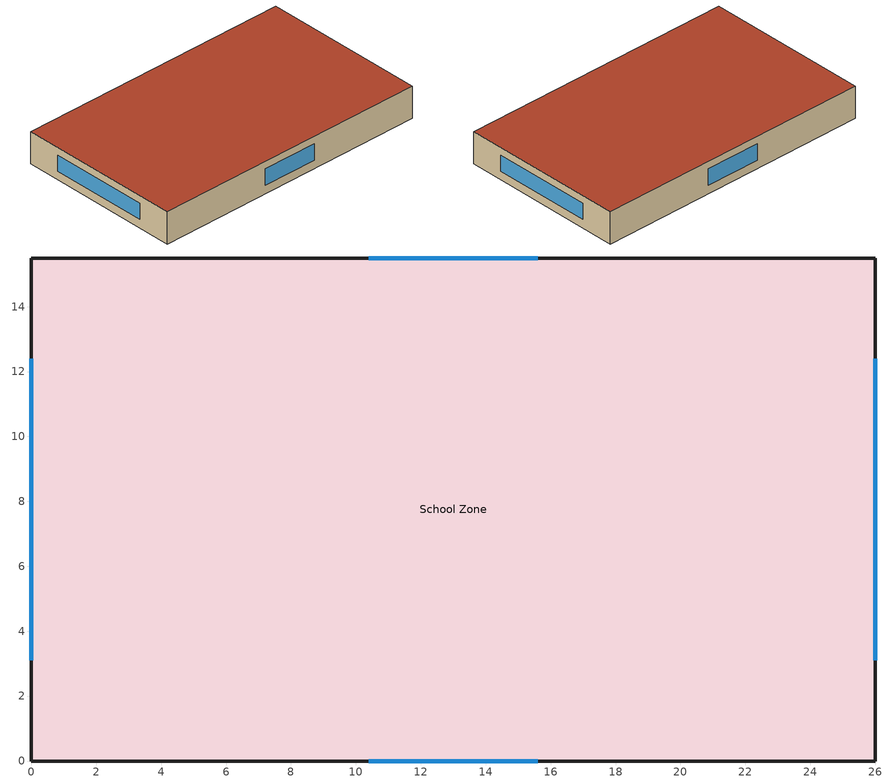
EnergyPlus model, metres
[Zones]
School Zone
 floor ground (Ground Floor): 26,0 0,0 0,15.5 26,15.5 z0
 wall outside (Ext Wall): 0,0 26,0 26,15.5 0,15.5 0,0 z0:3
 window (Window): 10.4,0 15.6,0 / 26,3.1 26,12.4 / 15.6,15.5 10.4,15.5 / 0,12.4 0,3.1 z0.8:2.3
 roof outside (Roof): 26,15.5 0,15.5 0,0 26,0 z3
[Building]
School Golden: North Axis {deg}=-20; Terrain=Suburbs; Loads Convergence Tolerance Value=0.04; Temperature Convergence Tolerance Value=0.4; Solar Distribution=FullExterior; Maximum Number of Warmup Days=25; Minimum Number of Warmup Days=6
[Material]
Gypsum 12.7mm: Smooth, 0.0127, 0.16, 784.9, 830, 0.9, 0.92, 0.92
Wall Insulation: MediumRough, 0.0603, 0.049, 265, 836.8, 0.9, 0.7, 0.7
Roof Membrane: VeryRough, 0.0095, 0.16, 1121.29, 1460, 0.9, 0.7, 0.7
Roof Insulation: MediumRough, 0.2626, 0.049, 265, 836.8, 0.9, 0.7, 0.7
Metal Deck: MediumSmooth, 0.0008, 45.006, 7680, 418.4, 0.9, 0.7, 0.3
HW Concrete 100mm: MediumRough, 0.1, 1.311, 2240, 836.8, 0.9, 0.7, 0.7
Carpet 12.7mm: VeryRough, 0.0127, 0.06, 288, 1380, 0.9, 0.8, 0.8
[WindowMaterial:SimpleGlazingSystem]
Simple Glazing: U-Factor {W/m2-K}=1.5; Solar Heat Gain Coefficient=0.4; Visible Transmittance=0.64
[Construction]
Ext Wall: Gypsum 12.7mm, Wall Insulation, Gypsum 12.7mm
Roof: Roof Membrane, Roof Insulation, Metal Deck
Ground Floor: HW Concrete 100mm, Carpet 12.7mm
Window: Simple Glazing
[Zone]
School Zone: 0, 0, 0, 1
[People]
School People: Zone or ZoneList or Space or SpaceList=School Zone; Number of People Schedule=Occupancy Sch; Number of People Calculation Method=Area/Person; Floor Area per Person {m2/person}=5.5; Fraction Radiant=0.3; Sensible Heat Fraction=autocalculate; Activity Level Schedule=Activity Sch
[Lights]
School Lights: Zone or ZoneList or Space or SpaceList=School Zone; Schedule=Lighting Sch; Design Level Calculation Method=Watts/Area; Watts per Zone Floor Area {W/m2}=10; Return Air Fraction=0; Fraction Radiant=0.7; Fraction Visible=0.2; Fraction Replaceable=1
[ElectricEquipment]
School Equipment: Zone or ZoneList or Space or SpaceList=School Zone; Schedule=Equipment Sch; Design Level Calculation Method=Watts/Area; Watts per Zone Floor Area {W/m2}=4.9; Fraction Latent=0; Fraction Radiant=0.5; Fraction Lost=0
[ZoneInfiltration:DesignFlowRate]
School Infiltration: Zone or ZoneList or Space or SpaceList=School Zone; Schedule=Always On; Design Flow Rate Calculation Method=AirChanges/Hour; Air Changes per Hour {1/hr}=0.15; Constant Term Coefficient=1; Temperature Term Coefficient=0; Velocity Term Coefficient=0; Velocity Squared Term Coefficient=0
[HVACTemplate:Thermostat]
School Thermostat: Heating Setpoint Schedule=Heating Setpoint Sch; Cooling Setpoint Schedule=Cooling Setpoint Sch
[HVACTemplate:Zone:PTHP]
School Zone: Template Thermostat=School Thermostat; Cooling Supply Air Flow Rate {m3/s}=autosize; Heating Supply Air Flow Rate {m3/s}=autosize; Outdoor Air Method=Flow/Person; Outdoor Air Flow Rate per Person {m3/s}=0.009; Outdoor Air Flow Rate per Zone Floor Area {m3/s-m2}=0; Outdoor Air Flow Rate per Zone {m3/s}=0; Supply Fan Operating Mode Schedule=Cycling Fan Sch; Supply Fan Placement=DrawThrough; Supply Fan Total Efficiency=0.65; Supply Fan Delta Pressure {Pa}=250; Supply Fan Motor Efficiency=0.9; Cooling Coil Type=SingleSpeedDX; Cooling Coil Gross Rated Total Capacity {W}=autosize; Cooling Coil Gross Rated Sensible Heat Ratio=autosize; Cooling Coil Gross Rated COP {W/W}=3; Heat Pump Heating Coil Type=SingleSpeedDXHeatPump; Heat Pump Heating Coil Gross Rated Capacity {W}=autosize; Heat Pump Heating Coil Gross Rated COP {W/W}=3; Heat Pump Heating Minimum Outdoor Dry-Bulb Temperature {C}=-8; Heat Pump Defrost Maximum Outdoor Dry-Bulb Temperature {C}=5; Heat Pump Defrost Strategy=ReverseCycle; Heat Pump Defrost Control=Timed; Heat Pump Defrost Time Period Fraction=0.058333; Supplemental Heating Coil Type=Electric; Supplemental Heating Coil Capacity {W}=autosize; Supplemental Heating Coil Maximum Outdoor Dry-Bulb Temperature {C}=21
[Schedule:Compact]
Always On: Fraction, Through: 12/31, For: AllDays, Until: 24:00, 1
Cycling Fan Sch: Any Number, Through: 12/31, For: AllDays, Until: 24:00, 0
Activity Sch: Any Number, Through: 12/31, For: AllDays, Until: 24:00, 130
Occupancy Sch: Fraction, Through: 12/31, For: Weekdays SummerDesignDay WinterDesignDay, Until: 07:00, 0, Until: 16:00, 1, Until: 24:00, 0, For: AllOtherDays, Until: 24:00, 0
Lighting Sch: Fraction, Through: 12/31, For: Weekdays SummerDesignDay WinterDesignDay, Until: 07:00, 0.2, Until: 16:00, 0.85, Until: 24:00, 0.2, For: AllOtherDays, Until: 24:00, 0.2
Equipment Sch: Fraction, Through: 12/31, For: Weekdays SummerDesignDay WinterDesignDay, Until: 07:00, 0.4, Until: 16:00, 0.95, Until: 24:00, 0.4, For: AllOtherDays, Until: 24:00, 0.4
Heating Setpoint Sch: Temperature, Through: 12/31, For: Weekdays SummerDesignDay WinterDesignDay, Until: 07:00, 15.5, Until: 16:00, 21.5, Until: 24:00, 15.5, For: AllOtherDays, Until: 24:00, 15.5
Cooling Setpoint Sch: Temperature, Through: 12/31, For: Weekdays SummerDesignDay WinterDesignDay, Until: 07:00, 27.5, Until: 16:00, 24.5, Until: 24:00, 27.5, For: AllOtherDays, Until: 24:00, 27.5
